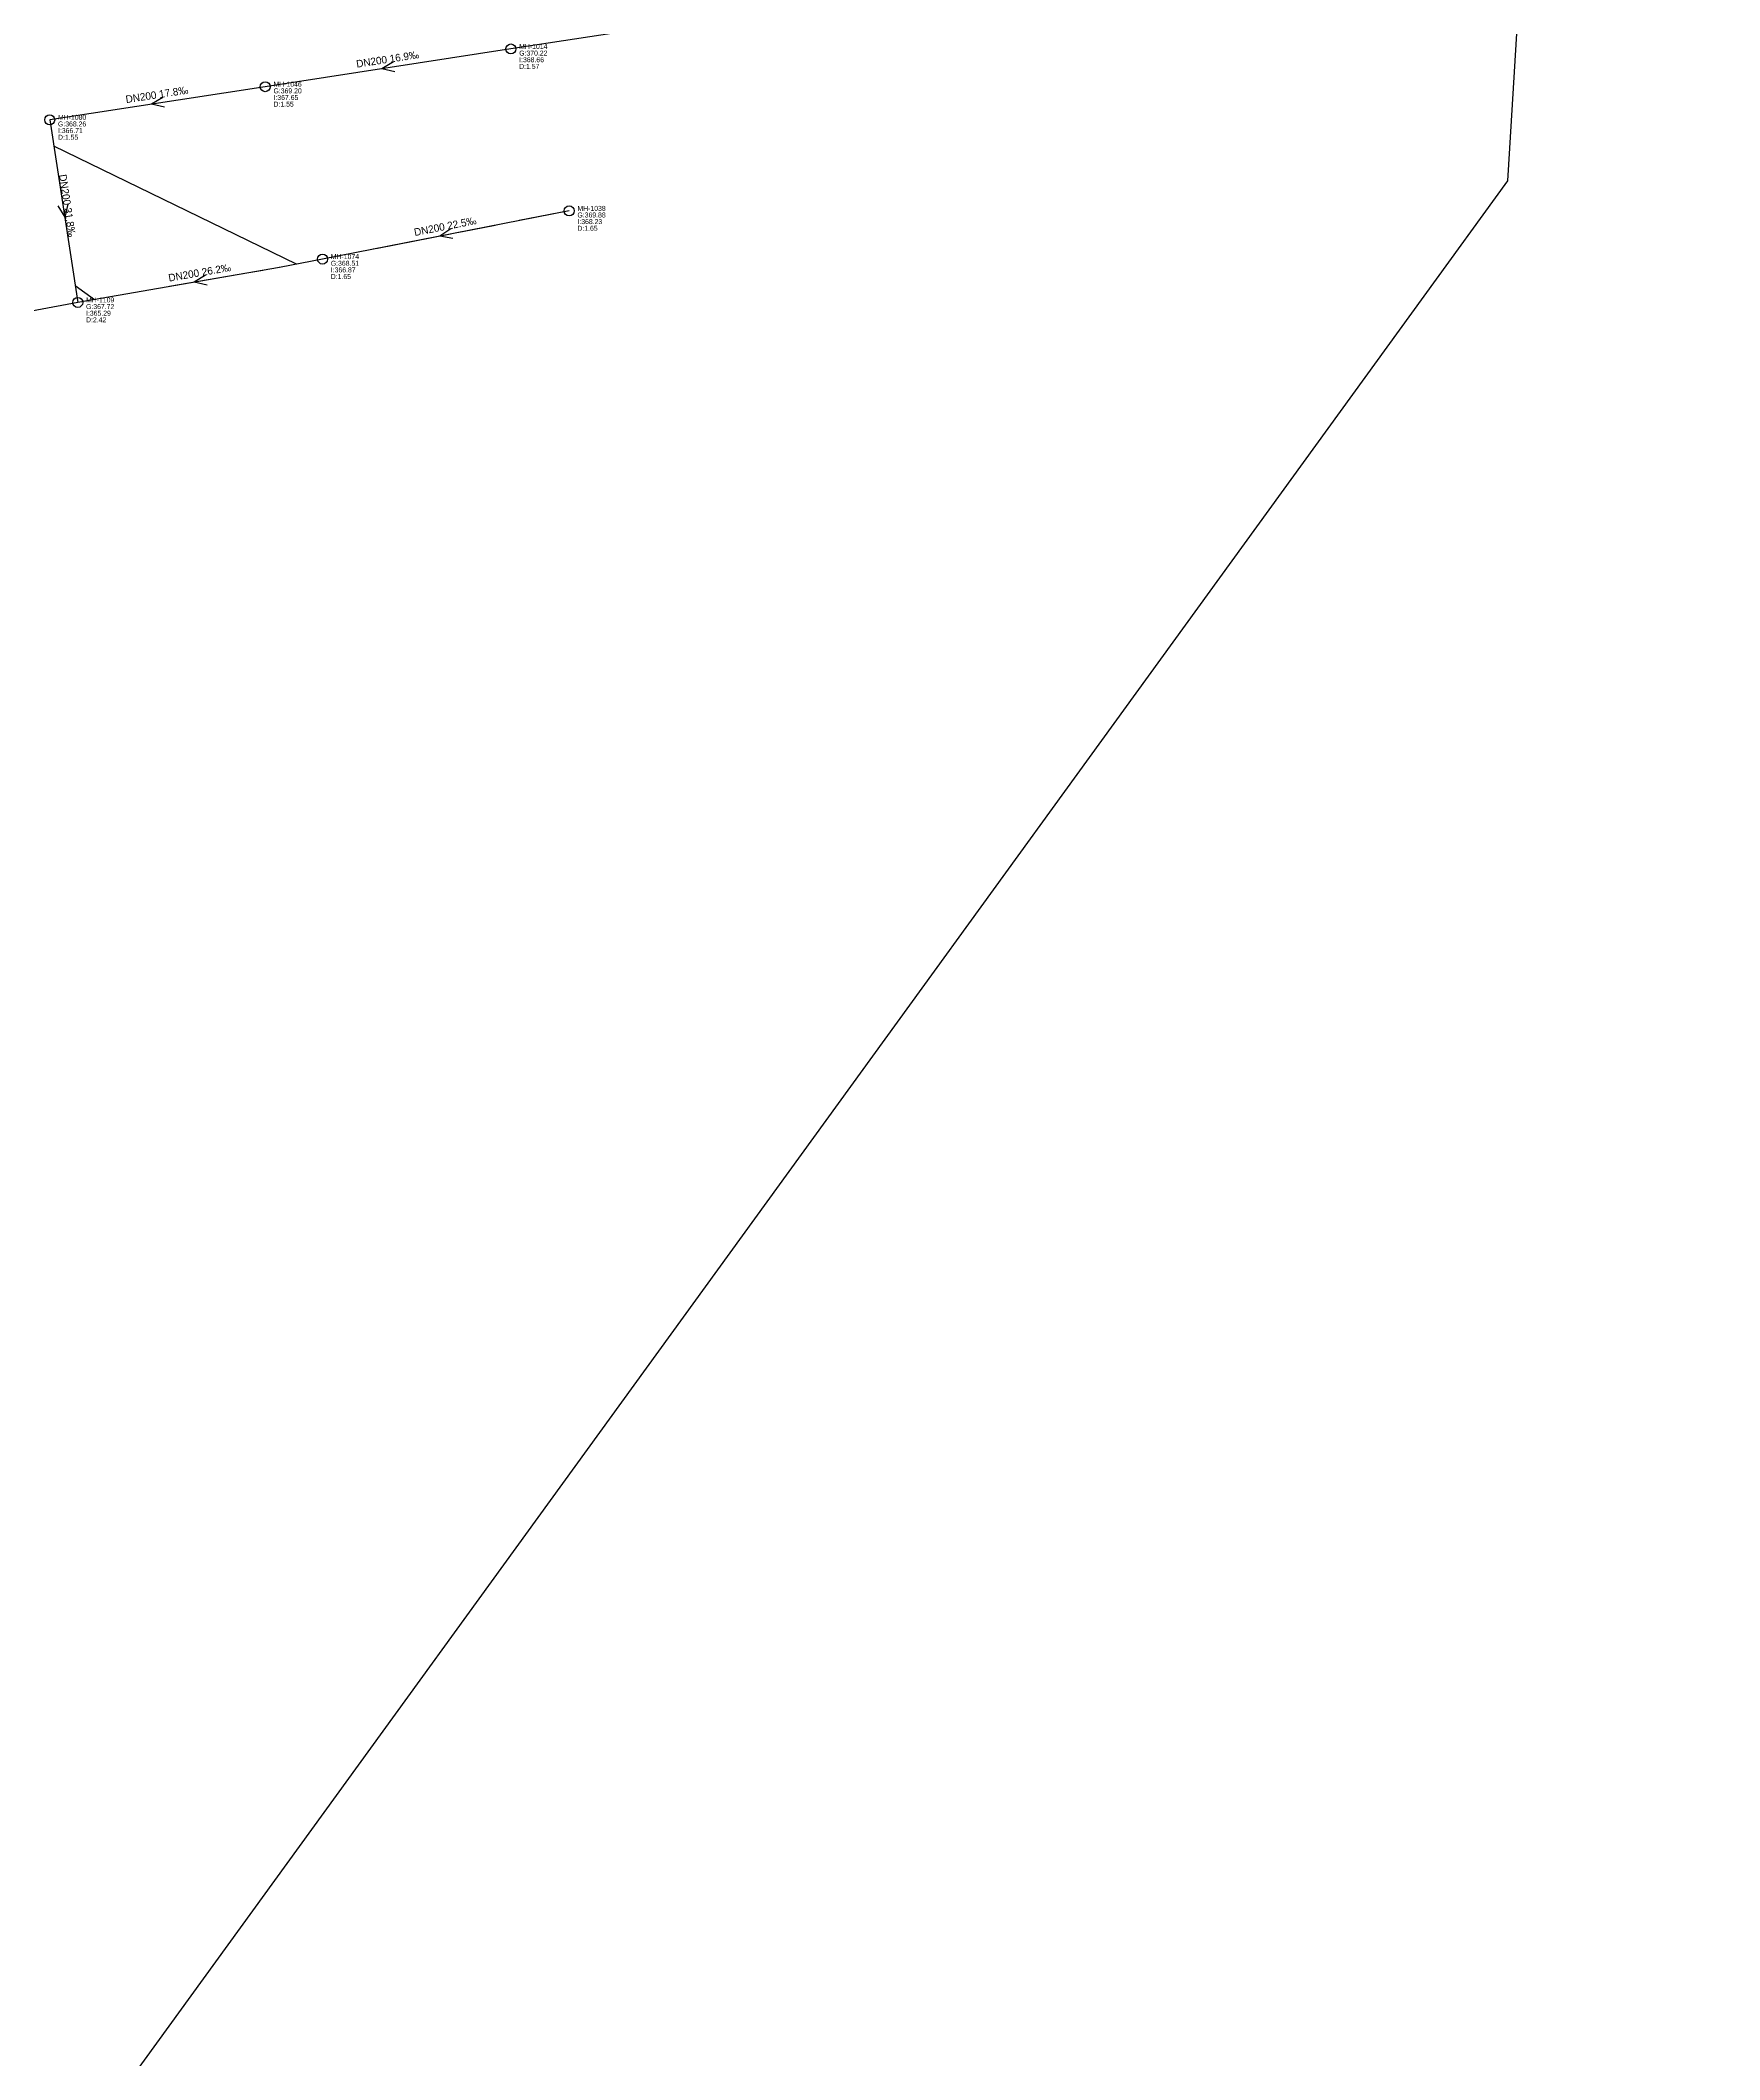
# Model space of a CAD drawing. Header units: metres. Extents: x 449901 to 451990, y 2566737 to 2570846.
# Drawn here: x 451579 to 451984.3, y 2568290.2 to 2568777.6 of the extents above; entities that cross this region are included whole.
import ezdxf
from ezdxf.enums import TextEntityAlignment as Align

# ---------------------------------------------------------------- set-up
doc = ezdxf.new("R2010")
doc.units = ezdxf.units.M
for name, color, linetype in [('SEW-CATCHMENT', 4, 'Continuous'), ('SEW-LABEL', 2, 'Continuous'), ('SEW-MH', 7, 'Continuous'), ('SEW-MH-LABEL', 8, 'Continuous'), ('SEW-PIPE-DN200', 3, 'Continuous'), ('SEW-RIDER', 8, 'Continuous')]:
    doc.layers.add(name, color=color, linetype=linetype)

msp = doc.modelspace()

# ---------------------------------------------------------------- linework, layer by layer
at = {"layer": 'SEW-CATCHMENT'}
msp.add_lwpolyline([(451984.3, 2569580.79), (451933.14, 2568743.69), (451271.93, 2567832.4)], dxfattribs=at)
at = {"layer": 'SEW-LABEL'}
for p, q in [((451664.2, 2568772.37), (451661.42, 2568770.72)), ((451664.57, 2568769.99), (451661.42, 2568770.72)), ((451608.54, 2568763.81), (451605.76, 2568762.17)), ((451608.91, 2568761.44), (451605.76, 2568762.17)), ((451583.2, 2568737.67), (451584.84, 2568734.89)), ((451585.58, 2568738.04), (451584.84, 2568734.89)), ((451678.09, 2568732.08), (451675.38, 2568730.33)), ((451678.55, 2568729.73), (451675.38, 2568730.33)), ((451618.84, 2568720.89), (451616.09, 2568719.2)), ((451619.25, 2568718.53), (451616.09, 2568719.2))]:
    msp.add_line(p, q, dxfattribs=at)
at = {"layer": 'SEW-MH'}
for centre in [(451692.55, 2568775.51), (451633.25, 2568766.4), (451581.23, 2568758.41), (451706.61, 2568736.44), (451647.08, 2568724.79), (451588, 2568714.34)]:
    msp.add_circle(centre, 1.2, dxfattribs=at)
at = {"layer": 'SEW-PIPE-DN200'}
for points in [[(451767.78, 2568786.99), (451692.55, 2568775.51)], [(451692.55, 2568775.51), (451633.25, 2568766.4)], [(451633.25, 2568766.4), (451581.23, 2568758.41), (451581.23, 2568758.41)], [(451581.23, 2568758.41), (451588, 2568714.34)], [(451706.61, 2568736.44), (451647.08, 2568724.79)], [(451647.08, 2568724.79), (451636.71, 2568722.76), (451588, 2568714.34)], [(451588, 2568714.34), (451515.21, 2568700.75), (451509.34, 2568699.8)]]:
    msp.add_lwpolyline(points, dxfattribs=at)
at = {"layer": 'SEW-RIDER'}
for points in [[(451640.87, 2568723.58), (451640.81, 2568723.56), (451582.21, 2568752.05)], [(451706.61, 2568736.44), (451706.61, 2568736.44), (451694.56, 2568734.08)], [(451688.73, 2568732.94), (451680.88, 2568731.41), (451680.02, 2568731.24)], [(451677.96, 2568730.84), (451660.35, 2568727.39), (451659.32, 2568727.19)], [(451632.66, 2568722.06), (451628.77, 2568721.39), (451610.18, 2568718.18)], [(451636.71, 2568722.76), (451636.71, 2568722.76), (451636.6, 2568722.74)], [(451587.38, 2568718.41), (451592.01, 2568715.04), (451591.49, 2568714.95)]]:
    msp.add_lwpolyline(points, dxfattribs=at)

# ---------------------------------------------------------------- texts
at = {"layer": 'SEW-LABEL'}
for s, rotation, p in [('DN200 16.9‰', 8.7344, (451662.9, 2568772.15)), ('DN200 17.8‰', 8.7344, (451607.24, 2568763.6)), ('DN200 31.8‰', -81.2651, (451584.62, 2568737.57)), ('DN200 22.5‰', 11.072, (451676.85, 2568731.82)), ('DN200 26.2‰', 9.8061, (451617.56, 2568720.65))]:
    msp.add_text(s, height=1.8, rotation=rotation, dxfattribs=at).set_placement(p, align=Align.CENTER)
at = {"layer": 'SEW-MH-LABEL'}
for s, p in [('G:370.22', (451694.55, 2568773.91)), ('MH-1014', (451694.55, 2568775.51)), ('D:1.57', (451694.55, 2568770.71)), ('I:368.66', (451694.55, 2568772.31)), ('G:369.20', (451635.25, 2568764.8)), ('MH-1046', (451635.25, 2568766.4)), ('D:1.55', (451635.25, 2568761.6)), ('I:367.65', (451635.25, 2568763.2)), ('G:368.26', (451583.23, 2568756.81)), ('MH-1080', (451583.23, 2568758.41)), ('I:366.71', (451583.23, 2568755.21)), ('D:1.55', (451583.23, 2568753.61)), ('G:369.88', (451708.61, 2568734.84)), ('MH-1038', (451708.61, 2568736.44)), ('D:1.65', (451708.61, 2568731.64)), ('I:368.23', (451708.61, 2568733.24)), ('G:368.51', (451649.08, 2568723.19)), ('MH-1074', (451649.08, 2568724.79)), ('D:1.65', (451649.08, 2568719.99)), ('I:366.87', (451649.08, 2568721.59)), ('G:367.72', (451590, 2568712.74)), ('MH-1109', (451590, 2568714.34)), ('I:365.29', (451590, 2568711.14)), ('D:2.42', (451590, 2568709.54))]:
    msp.add_text(s, height=1.2, dxfattribs=at).set_placement(p)

doc.saveas('drawing.dxf')
